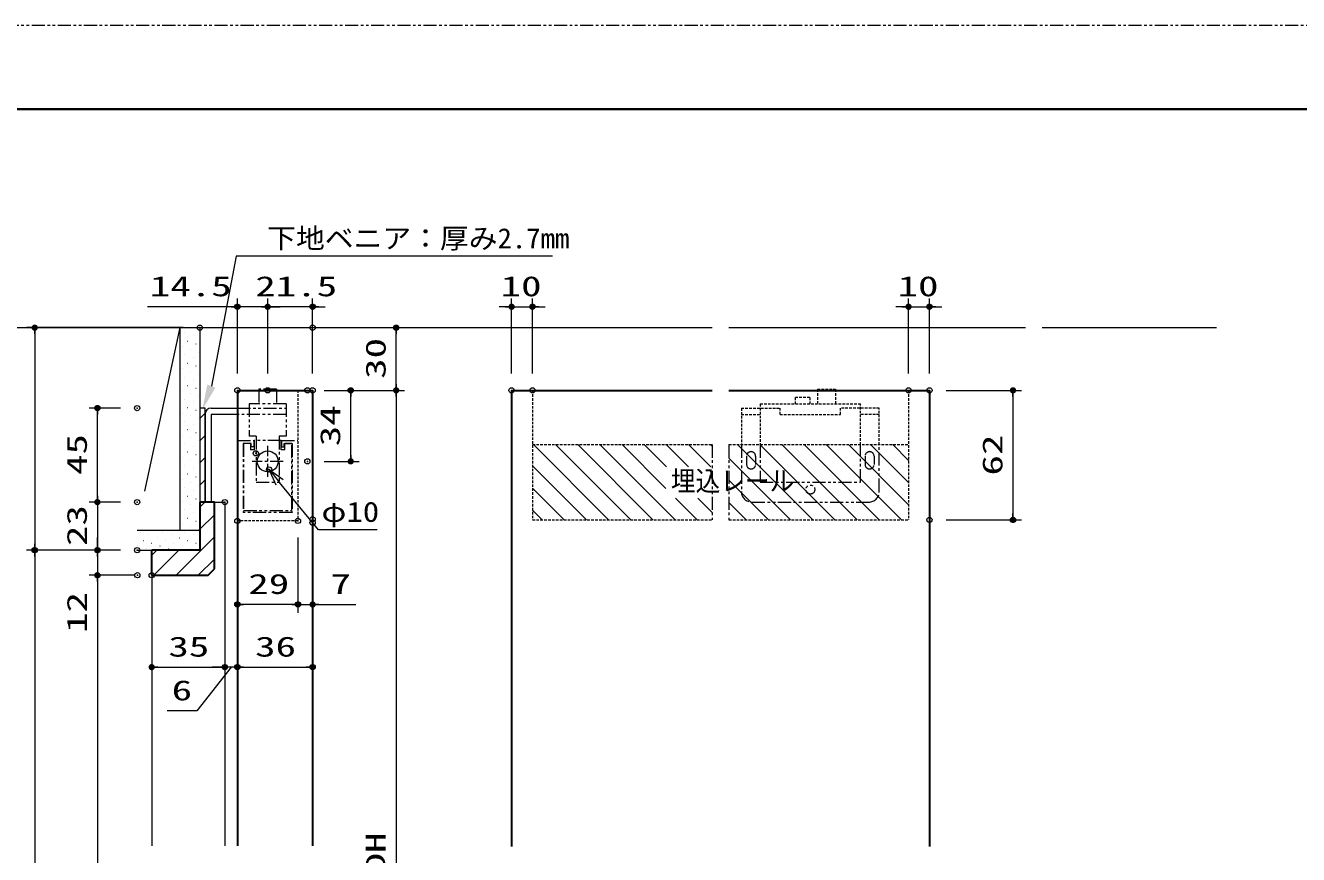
# Model space of a CAD drawing. Units: millimetres, scale not verified. Extents: x -1306 to 1306, y -607 to 607.
# Drawn here: x -872 to -263, y 197 to 594 of the extents above; entities that cross this region are included whole.
import ezdxf
from ezdxf.enums import TextEntityAlignment as Align

# ---------------------------------------------------------------- set-up
doc = ezdxf.new("R2010")
doc.units = ezdxf.units.MM
doc.header["$LTSCALE"] = 5
doc.header["$PDMODE"] = 32
doc.header["$PDSIZE"] = 2.5
for name, pattern in [('USER1', [2.5, 1.25, -0.25, 0.25, -0.25, 0.25, -0.25]), ('USER2', [0.375, 0.25, -0.125]), ('USER3', [2, 1.25, -0.25, 0.25, -0.25])]:
    doc.linetypes.add(name, pattern=pattern)
for name, color, linetype, lineweight in [('0-1_線(黄)', 2, 'Continuous', 15), ('0-3_陰線', 1, 'USER1', 9), ('0-B_点線(水)', 4, 'USER2', 9), ('0-C_中心線', 3, 'USER3', 9), ('0-D_線(白)', 7, 'Continuous', 30), ('1-0_線(水)', 4, 'Continuous', 9), ('1-1_寸法線', 3, 'Continuous', 13), ('1-2_ハッチング', 6, 'Continuous', 9), ('1-4_DEFPOINTS', 7, 'Continuous', 5), ('1-5_0', 3, 'Continuous', 25), ('1-8_図面枠', 7, 'Continuous', 35)]:
    doc.layers.add(name, color=color, linetype=linetype, lineweight=lineweight)
doc.styles.add('ＭＳ ゴシック', font='')
doc.styles.get('ＭＳ ゴシック').set_extended_font_data('MS Gothic')

# ---------------------------------------------------------------- blocks, each defined once
blk = doc.blocks.new('_DOT')
at = {"layer": '1-5_0'}
blk.add_line((-2.5, 0), (-5, 0), dxfattribs=at)
for points in [[(0, 0), (-2.5, 0), (-2.48, 0.313)], [(0, 0), (-2.48, -0.313), (-2.5, 0)], [(0, 0), (-2.48, 0.313), (-2.421, 0.622)], [(0, 0), (-2.421, -0.622), (-2.48, -0.313)], [(0, 0), (-2.421, 0.622), (-2.324, 0.92)], [(0, 0), (-2.324, -0.92), (-2.421, -0.622)], [(0, 0), (-2.324, 0.92), (-2.191, 1.204)], [(0, 0), (-2.191, -1.204), (-2.324, -0.92)], [(0, 0), (-2.191, 1.204), (-2.023, 1.469)], [(0, 0), (-2.023, -1.469), (-2.191, -1.204)], [(0, 0), (-2.023, 1.469), (-1.822, 1.711)], [(0, 0), (-1.822, -1.711), (-2.023, -1.469)], [(0, 0), (-1.822, 1.711), (-1.594, 1.926)], [(0, 0), (-1.594, -1.926), (-1.822, -1.711)], [(0, 0), (-1.594, 1.926), (-1.34, 2.111)], [(0, 0), (-1.34, -2.111), (-1.594, -1.926)], [(0, 0), (-1.34, 2.111), (-1.064, 2.262)], [(0, 0), (-1.064, -2.262), (-1.34, -2.111)], [(0, 0), (-1.064, 2.262), (-0.773, 2.378)], [(0, 0), (-0.773, -2.378), (-1.064, -2.262)], [(0, 0), (-0.773, 2.378), (-0.468, 2.456)], [(0, 0), (-0.468, -2.456), (-0.773, -2.378)], [(0, 0), (-0.468, 2.456), (-0.157, 2.495)], [(0, 0), (-0.157, -2.495), (-0.468, -2.456)], [(0, 0), (-0.157, 2.495), (0.157, 2.495)], [(0, 0), (0.157, -2.495), (-0.157, -2.495)], [(0, 0), (0.157, 2.495), (0.468, 2.456)], [(0, 0), (0.468, 2.456), (0.773, 2.378)], [(0, 0), (0.773, 2.378), (1.064, 2.262)], [(0, 0), (1.064, 2.262), (1.34, 2.111)], [(0, 0), (1.34, 2.111), (1.594, 1.926)], [(0, 0), (1.594, 1.926), (1.822, 1.711)], [(0, 0), (1.822, 1.711), (2.023, 1.469)], [(0, 0), (2.023, 1.469), (2.191, 1.204)], [(0, 0), (2.191, 1.204), (2.324, 0.92)], [(0, 0), (2.324, 0.92), (2.421, 0.622)], [(0, 0), (2.421, 0.622), (2.48, 0.313)], [(0, 0), (2.48, 0.313), (2.5, 0)], [(0, 0), (0.468, -2.456), (0.157, -2.495)], [(0, 0), (0.773, -2.378), (0.468, -2.456)], [(0, 0), (1.064, -2.262), (0.773, -2.378)], [(0, 0), (1.34, -2.111), (1.064, -2.262)], [(0, 0), (1.594, -1.926), (1.34, -2.111)], [(0, 0), (1.822, -1.711), (1.594, -1.926)], [(0, 0), (2.023, -1.469), (1.822, -1.711)], [(0, 0), (2.191, -1.204), (2.023, -1.469)], [(0, 0), (2.324, -0.92), (2.191, -1.204)], [(0, 0), (2.421, -0.622), (2.324, -0.92)], [(0, 0), (2.48, -0.313), (2.421, -0.622)], [(0, 0), (2.5, 0), (2.48, -0.313)]]:
    blk.add_solid(points, dxfattribs=at)
blk = doc.blocks.new('_Open30')
at = {"layer": '1-5_0', "lineweight": 9}
blk.add_line((0, 0), (-5, 0), dxfattribs=at)
blk.add_lwpolyline([(-5, 1.34), (0, 0), (-5, -1.34)], dxfattribs=at)

msp = doc.modelspace()

# ---------------------------------------------------------------- linework, layer by layer
at = {"layer": '0-1_線(黄)'}
for p, q in [((-1236.758, 449.347), (-543.541, 449.347)), ((-798.278, 449.347), (-815.278, 371.014)), ((-798.278, 449.347), (-798.278, 352.347)), ((-788.778, 449.347), (-788.778, 342.847)), ((-535.541, 449.347), (-393.541, 449.347)), ((-385.541, 449.347), (-302.083, 449.347)), ((-786.278, 410.847), (-788.778, 410.847)), ((-786.278, 365.847), (-786.278, 410.847)), ((-783.278, 410.847), (-770.778, 410.847)), ((-786.278, 407.847), (-786.278, 365.847)), ((-818.778, 352.347), (-788.778, 352.347)), ((-818.778, 342.847), (-788.778, 342.847))]:
    msp.add_line(p, q, dxfattribs=at)
msp.add_lwpolyline([(-770.778, 407.847), (-783.278, 407.847), (-783.278, 365.847)], dxfattribs=at)
msp.add_arc((-783.278, 407.847), 3, 90, 180, dxfattribs=at)
at = {"layer": '0-3_陰線', "color": 4}
msp.add_line((387.036, 594), (-1292.964, 594), dxfattribs=at)
at = {"layer": '0-3_陰線'}
for p, q in [((-752.028, 419.847), (-752.028, 412.847)), ((-747.478, 412.847), (-747.478, 397.347)), ((-761.778, 397.347), (-765.078, 397.347)), ((-761.778, 397.347), (-761.778, 375.347)), ((-750.778, 397.347), (-750.778, 375.347)), ((-747.478, 397.347), (-750.778, 397.347)), ((-770.778, 395.347), (-762.878, 395.347)), ((-770.778, 356.847), (-770.778, 395.347)), ((-764.478, 393.847), (-767.778, 393.847)), ((-764.478, 393.847), (-764.478, 390.847)), ((-762.678, 390.847), (-764.478, 390.847)), ((-749.878, 395.347), (-762.678, 395.347)), ((-762.678, 395.347), (-762.678, 390.847)), ((-749.878, 390.847), (-749.878, 395.347)), ((-748.078, 390.847), (-749.878, 390.847)), ((-749.678, 395.347), (-741.778, 395.347)), ((-744.778, 393.847), (-748.078, 393.847)), ((-748.078, 390.847), (-748.078, 393.847)), ((-543.541, 393.347), (-543.541, 357.347)), ((-535.541, 393.347), (-535.541, 357.347)), ((-529.542, 393.347), (-529.542, 370.847)), ((-463.542, 370.847), (-463.542, 393.347)), ((-527.042, 387.847), (-527.042, 383.847)), ((-522.742, 387.847), (-522.742, 383.847)), ((-470.342, 387.847), (-470.342, 383.847)), ((-466.042, 387.847), (-466.042, 383.847)), ((-761.778, 375.347), (-750.778, 375.347)), ((-524.542, 365.847), (-468.542, 365.847)), ((-744.578, 360.847), (-767.978, 360.847))]:
    msp.add_line(p, q, dxfattribs=at)
for points in [[(-752.028, 419.847), (-760.528, 419.847), (-760.528, 412.847)], [(-770.778, 410.847), (-747.478, 410.847), (-747.478, 407.847), (-770.778, 407.847)], [(-747.478, 412.847), (-765.078, 412.847), (-765.078, 397.347)], [(-762.878, 395.347), (-762.878, 392.347), (-764.178, 392.347), (-764.178, 393.847), (-767.978, 393.847), (-767.978, 360.847)], [(-767.778, 393.847), (-767.778, 361.847), (-744.778, 361.847), (-744.778, 393.847)], [(-749.678, 395.347), (-749.678, 392.347), (-748.378, 392.347), (-748.378, 393.847), (-744.578, 393.847), (-744.578, 360.847)], [(-520.542, 393.347), (-520.542, 375.347), (-472.542, 375.347), (-472.542, 393.347)]]:
    msp.add_lwpolyline(points, dxfattribs=at)
msp.add_circle((-496.542, 371.847), 2.15, dxfattribs=at)
for centre, radius, start, end in [((-524.892, 387.847), 2.15, 0, 180), ((-468.192, 387.847), 2.15, 0, 180), ((-524.892, 383.847), 2.15, 180, 0), ((-468.192, 383.847), 2.15, 180, 0), ((-524.542, 370.847), 5, 180, 270), ((-468.542, 370.847), 5, 270, 0)]:
    msp.add_arc(centre, radius, start, end, dxfattribs=at)
at = {"layer": '0-B_点線(水)'}
for p, q in [((-629.54, 419.347), (-629.54, 357.347)), ((-496.842, 415.847), (-496.842, 412.847)), ((-493.042, 419.847), (-493.042, 412.847)), ((-449.542, 419.347), (-449.542, 357.347)), ((-529.542, 410.847), (-511.042, 410.847)), ((-529.542, 410.847), (-529.542, 393.347)), ((-520.542, 412.847), (-472.542, 412.847)), ((-520.542, 412.847), (-520.542, 393.347)), ((-511.042, 407.847), (-511.042, 410.847)), ((-463.542, 410.847), (-482.042, 410.847)), ((-482.042, 407.847), (-482.042, 410.847)), ((-472.542, 393.347), (-472.542, 412.847)), ((-463.542, 393.347), (-463.542, 410.847)), ((-529.542, 407.847), (-520.542, 407.847)), ((-511.042, 407.847), (-482.042, 407.847)), ((-463.542, 407.847), (-472.542, 407.847)), ((-629.54, 393.347), (-543.541, 393.347)), ((-535.541, 393.347), (-449.542, 393.347)), ((-629.54, 357.347), (-543.541, 357.347)), ((-535.541, 357.347), (-449.542, 357.347))]:
    msp.add_line(p, q, dxfattribs=at)
for points in [[(-741.778, 419.347), (-741.778, 356.847), (-770.778, 356.847)], [(-496.842, 415.847), (-503.842, 415.847), (-503.842, 412.847)], [(-493.042, 419.847), (-484.542, 419.847), (-484.542, 412.847)]]:
    msp.add_lwpolyline(points, dxfattribs=at)
at = {"layer": '0-C_中心線'}
for p, q in [((-756.278, 377.912), (-756.278, 392.783)), ((-748.843, 385.347), (-763.713, 385.347))]:
    msp.add_line(p, q, dxfattribs=at)
at = {"layer": '0-D_線(白)'}
for p, q in [((-770.778, 419.347), (-770.778, 201.271)), ((-639.54, 419.347), (-639.54, 201.033)), ((-639.54, 419.347), (-543.541, 419.347)), ((-535.541, 419.347), (-439.542, 419.347)), ((-439.542, 419.347), (-439.542, 201.033)), ((-781.778, 365.847), (-788.778, 365.847)), ((-781.778, 333.847), (-781.778, 365.847)), ((-811.778, 330.847), (-811.778, 342.847)), ((-811.778, 330.847), (-784.778, 330.847)), ((-784.778, 330.847), (-781.778, 333.847))]:
    msp.add_line(p, q, dxfattribs=at)
for points in [[(-770.778, 419.347), (-734.778, 419.347), (-734.778, 201.271)], [(-788.778, 365.847), (-788.778, 342.847), (-811.778, 342.847)]]:
    msp.add_lwpolyline(points, dxfattribs=at)
at = {"layer": '1-0_線(水)'}
for p, q in [((-781.778, 365.847), (-776.778, 365.847)), ((-776.778, 365.847), (-776.778, 201.271)), ((-811.778, 330.847), (-811.778, 201.271))]:
    msp.add_line(p, q, dxfattribs=at)
msp.add_circle((-756.278, 385.347), 5, dxfattribs=at)
at = {"layer": '1-1_寸法線'}
for p, q in [((-770.778, 427.347), (-770.778, 463.347)), ((-756.278, 427.347), (-756.278, 463.347)), ((-756.278, 427.347), (-756.278, 463.347)), ((-734.778, 427.347), (-734.778, 463.347)), ((-639.54, 427.347), (-639.54, 463.347)), ((-629.54, 427.347), (-629.54, 463.347)), ((-449.542, 427.347), (-449.542, 463.347)), ((-439.542, 427.347), (-439.542, 463.347)), ((-773.778, 459.347), (-813.826, 459.347)), ((-756.278, 459.347), (-770.778, 459.347)), ((-759.278, 459.347), (-762.278, 459.347)), ((-734.778, 459.347), (-756.278, 459.347)), ((-753.278, 459.347), (-750.278, 459.347)), ((-731.778, 459.347), (-728.778, 459.347)), ((-642.54, 459.347), (-645.54, 459.347)), ((-639.54, 459.347), (-629.54, 459.347)), ((-626.54, 459.347), (-623.54, 459.347)), ((-452.542, 459.347), (-455.542, 459.347)), ((-449.542, 459.347), (-439.542, 459.347)), ((-436.542, 459.347), (-433.542, 459.347)), ((-796.778, 449.347), (-871.778, 449.347)), ((-867.778, 446.347), (-867.778, 345.847)), ((-726.778, 449.347), (-690.778, 449.347)), ((-694.778, 422.347), (-694.778, 446.347)), ((-729.278, 419.347), (-712.528, 419.347)), ((-726.778, 419.347), (-690.778, 419.347)), ((-726.778, 419.347), (-690.778, 419.347)), ((-716.528, 388.347), (-716.528, 416.347)), ((-694.778, 416.347), (-694.778, -19.653)), ((-431.542, 419.347), (-395.542, 419.347)), ((-399.542, 416.347), (-399.542, 360.347)), ((-826.778, 410.847), (-841.778, 410.847)), ((-837.778, 368.847), (-837.778, 407.847)), ((-729.278, 385.347), (-712.528, 385.347)), ((-837.778, 368.847), (-837.778, 371.847)), ((-826.778, 365.847), (-841.778, 365.847)), ((-826.778, 365.847), (-841.778, 365.847)), ((-837.778, 365.847), (-837.778, 342.847)), ((-776.778, 357.847), (-776.778, 282.847)), ((-776.778, 357.847), (-776.778, 282.847)), ((-431.542, 357.347), (-395.542, 357.347)), ((-837.778, 345.847), (-837.778, 348.847)), ((-770.778, 348.847), (-770.778, 312.847)), ((-770.778, 348.847), (-770.778, 282.847)), ((-770.778, 348.847), (-770.778, 282.847)), ((-741.778, 348.847), (-741.778, 312.847)), ((-741.778, 348.847), (-741.778, 312.847)), ((-734.778, 349.668), (-734.778, 312.847)), ((-734.778, 348.04), (-734.778, 282.847)), ((-826.778, 342.847), (-871.778, 342.847)), ((-826.778, 342.847), (-871.778, 342.847)), ((-826.778, 342.847), (-841.778, 342.847)), ((-826.778, 342.847), (-841.778, 342.847)), ((-837.778, 342.847), (-837.778, 330.847)), ((-867.778, 339.847), (-867.778, -27.653)), ((-837.778, 339.847), (-837.778, 336.847)), ((-826.658, 330.847), (-841.778, 330.847)), ((-819.778, 330.847), (-841.778, 330.847)), ((-837.778, 327.847), (-837.778, 302.086)), ((-837.778, 327.847), (-837.778, -27.653)), ((-811.778, 322.847), (-811.778, 282.847)), ((-744.778, 316.847), (-767.778, 316.847)), ((-744.778, 316.847), (-747.778, 316.847)), ((-741.778, 316.847), (-734.778, 316.847)), ((-731.778, 316.847), (-714.111, 316.847)), ((-808.778, 286.847), (-779.778, 286.847)), ((-779.778, 286.847), (-782.778, 286.847)), ((-770.778, 286.847), (-776.778, 286.847)), ((-770.778, 286.847), (-776.778, 286.847)), ((-767.778, 286.847), (-764.778, 286.847)), ((-767.778, 286.847), (-737.778, 286.847))]:
    msp.add_line(p, q, dxfattribs=at)
for points in [[(-619.884, 483.491), (-771.299, 483.491), (-783.216, 421.378)], [(-773.778, 286.847), (-790.122, 265.914), (-804.313, 265.914)]]:
    msp.add_lwpolyline(points, dxfattribs=at)
at = {"layer": '1-1_寸法線', "lineweight": 9}
msp.add_lwpolyline([(-703.875, 352.541), (-731.913, 352.541), (-750.542, 375.29)], dxfattribs=at)
at = {"layer": '1-1_寸法線'}
msp.add_solid([(-787.528, 410.18), (-785.16, 422.127), (-781.271, 420.629)], dxfattribs=at)
at = {"layer": '1-2_ハッチング'}
for p, q in [((-795.915, 446.931), (-795.865, 446.931)), ((-791.938, 445.606), (-791.888, 445.606)), ((-789.286, 448.257), (-789.236, 448.257)), ((-797.241, 440.302), (-797.191, 440.302)), ((-794.589, 442.954), (-794.539, 442.954)), ((-793.263, 438.976), (-793.213, 438.976)), ((-790.612, 441.628), (-790.562, 441.628)), ((-795.915, 436.325), (-795.865, 436.325)), ((-791.938, 434.999), (-791.888, 434.999)), ((-789.286, 437.651), (-789.236, 437.651)), ((-797.241, 429.696), (-797.191, 429.696)), ((-794.589, 432.347), (-794.539, 432.347)), ((-793.263, 428.37), (-793.213, 428.37)), ((-790.612, 431.021), (-790.562, 431.021)), ((-789.286, 427.044), (-789.236, 427.044)), ((-795.915, 425.718), (-795.865, 425.718)), ((-794.589, 421.741), (-794.539, 421.741)), ((-791.938, 424.392), (-791.888, 424.392)), ((-797.241, 419.089), (-797.191, 419.089)), ((-795.915, 415.112), (-795.865, 415.112)), ((-793.263, 417.763), (-793.213, 417.763)), ((-790.612, 420.415), (-790.562, 420.415)), ((-789.286, 416.437), (-789.236, 416.437)), ((-797.241, 408.482), (-797.191, 408.482)), ((-794.589, 411.134), (-794.539, 411.134)), ((-791.938, 413.786), (-791.888, 413.786)), ((-790.612, 409.808), (-790.562, 409.808)), ((-788.778, 405.849), (-786.278, 408.349)), ((-795.915, 404.505), (-795.865, 404.505)), ((-793.263, 407.157), (-793.213, 407.157)), ((-791.938, 403.179), (-791.888, 403.179)), ((-789.286, 405.831), (-789.236, 405.831)), ((-797.241, 397.876), (-797.191, 397.876)), ((-794.589, 400.528), (-794.539, 400.528)), ((-793.263, 396.55), (-793.213, 396.55)), ((-790.612, 399.202), (-790.562, 399.202)), ((-788.778, 395.242), (-786.278, 397.742)), ((-795.915, 393.898), (-795.865, 393.898)), ((-791.938, 392.573), (-791.888, 392.573)), ((-789.286, 395.224), (-789.236, 395.224)), ((-593.109, 357.347), (-629.109, 393.347)), ((-582.502, 357.347), (-618.502, 393.347)), ((-571.896, 357.347), (-607.896, 393.347)), ((-561.289, 357.347), (-597.289, 393.347)), ((-565.741, 372.406), (-586.683, 393.347)), ((-565.392, 382.663), (-576.076, 393.347)), ((-554.785, 382.663), (-565.469, 393.347)), ((-544.179, 382.663), (-554.863, 393.347)), ((-543.541, 392.632), (-544.256, 393.347)), ((-495.364, 357.347), (-531.364, 393.347)), ((-484.757, 357.347), (-520.757, 393.347)), ((-474.151, 357.347), (-510.151, 393.347)), ((-463.544, 357.347), (-499.544, 393.347)), ((-452.937, 357.347), (-488.937, 393.347)), ((-449.542, 364.559), (-478.331, 393.347)), ((-449.542, 375.165), (-467.724, 393.347)), ((-449.542, 385.772), (-457.118, 393.347)), ((-797.241, 387.269), (-797.191, 387.269)), ((-794.589, 389.921), (-794.539, 389.921)), ((-793.263, 385.943), (-793.213, 385.943)), ((-790.612, 388.595), (-790.562, 388.595)), ((-789.286, 384.618), (-789.236, 384.618)), ((-788.778, 384.636), (-786.278, 387.136)), ((-505.97, 357.347), (-535.541, 386.918)), ((-795.915, 383.292), (-795.865, 383.292)), ((-794.589, 379.314), (-794.539, 379.314)), ((-791.938, 381.966), (-791.888, 381.966)), ((-790.612, 377.988), (-790.562, 377.988)), ((-603.716, 357.347), (-629.54, 383.172)), ((-797.241, 376.663), (-797.191, 376.663)), ((-795.915, 372.685), (-795.865, 372.685)), ((-793.263, 375.337), (-793.213, 375.337)), ((-789.286, 374.011), (-789.236, 374.011)), ((-788.778, 374.029), (-786.278, 376.529)), ((-614.322, 357.347), (-629.54, 372.565)), ((-516.577, 357.347), (-535.541, 376.311)), ((-797.241, 366.056), (-797.191, 366.056)), ((-794.589, 368.708), (-794.539, 368.708)), ((-791.938, 371.359), (-791.888, 371.359)), ((-790.612, 367.382), (-790.562, 367.382)), ((-788.778, 363.422), (-786.353, 365.847)), ((-786.353, 365.847), (-786.278, 365.922)), ((-550.683, 357.347), (-560.998, 367.663)), ((-543.541, 360.812), (-550.392, 367.663)), ((-527.184, 357.347), (-535.541, 365.705)), ((-795.915, 362.079), (-795.865, 362.079)), ((-793.263, 364.73), (-793.213, 364.73)), ((-791.938, 360.753), (-791.888, 360.753)), ((-789.286, 363.404), (-789.236, 363.404)), ((-788.778, 352.816), (-781.778, 359.816)), ((-624.929, 357.347), (-629.54, 361.958)), ((-797.241, 355.449), (-797.191, 355.449)), ((-794.589, 358.101), (-794.539, 358.101)), ((-793.263, 354.124), (-793.213, 354.124)), ((-790.612, 356.775), (-790.562, 356.775)), ((-817.128, 351.472), (-817.078, 351.472)), ((-815.802, 347.494), (-815.752, 347.494)), ((-813.151, 350.146), (-813.101, 350.146)), ((-809.173, 348.82), (-809.123, 348.82)), ((-806.522, 351.472), (-806.472, 351.472)), ((-805.196, 347.494), (-805.146, 347.494)), ((-802.544, 350.146), (-802.494, 350.146)), ((-800.14, 330.847), (-781.778, 349.209)), ((-798.567, 348.82), (-798.517, 348.82)), ((-795.915, 351.472), (-795.865, 351.472)), ((-794.589, 347.494), (-794.539, 347.494)), ((-791.938, 350.146), (-791.888, 350.146)), ((-789.286, 352.798), (-789.236, 352.798)), ((-818.454, 344.843), (-818.404, 344.843)), ((-814.477, 343.517), (-814.427, 343.517)), ((-811.825, 346.169), (-811.775, 346.169)), ((-811.778, 340.422), (-809.353, 342.847)), ((-810.746, 330.847), (-798.746, 342.847)), ((-807.848, 344.843), (-807.798, 344.843)), ((-803.87, 343.517), (-803.82, 343.517)), ((-801.218, 346.169), (-801.168, 346.169)), ((-797.241, 344.843), (-797.191, 344.843)), ((-793.263, 343.517), (-793.213, 343.517)), ((-790.612, 346.169), (-790.562, 346.169)), ((-789.533, 330.847), (-781.778, 338.603))]:
    msp.add_line(p, q, dxfattribs=at)
at = {"layer": '1-4_DEFPOINTS'}
for p in [(-770.778, 459.347), (-734.778, 459.347), (-629.54, 459.347), (-439.542, 459.347), (-788.778, 449.347), (-734.778, 449.347), (-694.778, 449.347), (-770.778, 419.347), (-756.278, 419.347), (-737.278, 419.347), (-734.778, 419.347), (-734.778, 419.347), (-716.528, 419.347), (-639.54, 419.347), (-629.54, 419.347), (-449.542, 419.347), (-439.542, 419.347), (-439.542, 419.347), (-837.778, 410.847), (-818.778, 410.847), (-761.946, 389.216), (-737.278, 385.347), (-755.61, 381.479), (-818.778, 365.847), (-776.778, 365.847), (-770.778, 356.847), (-770.778, 356.847), (-741.778, 356.847), (-734.778, 357.668), (-734.778, 356.04), (-439.542, 357.347), (-399.542, 357.347), (-867.778, 342.847), (-837.778, 342.847), (-818.778, 342.847), (-837.778, 330.847), (-818.658, 330.847), (-811.778, 330.847), (-811.778, 330.847), (-770.778, 316.847), (-741.778, 316.847), (-776.778, 286.847), (-770.778, 286.847), (-734.778, 286.847)]:
    msp.add_point(p, dxfattribs=at)
at = {"layer": '1-8_図面枠'}
msp.add_lwpolyline([(-1252.964, -554), (347.036, -554), (347.036, 554), (-1252.964, 554)], close=True, dxfattribs=at)

# ---------------------------------------------------------------- block references
at = {"layer": '1-1_寸法線', "xscale": 0.6, "yscale": 0.6}
for p in [(-770.778, 459.347), (-756.278, 459.347), (-639.54, 459.347), (-449.542, 459.347), (-741.778, 316.847), (-741.778, 316.847), (-776.778, 286.847), (-776.778, 286.847), (-734.778, 286.847)]:
    msp.add_blockref('_DOT', p, dxfattribs=at)
at = {"layer": '1-1_寸法線'}
for name, p, xscale, yscale, rotation in [('_DOT', (-756.278, 459.347), 0.6, 0.6, 180), ('_DOT', (-734.778, 459.347), 0.6, 0.6, 180), ('_DOT', (-629.54, 459.347), 0.6, 0.6, 180), ('_DOT', (-439.542, 459.347), 0.6, 0.6, 180), ('_DOT', (-867.778, 449.347), 0.6, 0.6, 90), ('_DOT', (-694.778, 449.347), 0.6, 0.6, 90), ('_DOT', (-716.528, 419.347), 0.6, 0.6, 90), ('_DOT', (-694.778, 419.347), 0.6, 0.6, 270), ('_DOT', (-694.778, 419.347), 0.6, 0.6, 90), ('_DOT', (-399.542, 419.347), 0.6, 0.6, 90), ('_DOT', (-837.778, 410.847), 0.6, 0.6, 90), ('_DOT', (-716.528, 385.347), 0.6, 0.6, 270), ('_Open30', (-755.61, 381.479), 1.6, 1.6, 129.31389), ('_DOT', (-837.778, 365.847), 0.6, 0.6, 270), ('_DOT', (-837.778, 365.847), 0.6, 0.6, 270), ('_DOT', (-399.542, 357.347), 0.6, 0.6, 270), ('_DOT', (-867.778, 342.847), 0.6, 0.6, 270), ('_DOT', (-867.778, 342.847), 0.6, 0.6, 90), ('_DOT', (-837.778, 342.847), 0.6, 0.6, 270), ('_DOT', (-837.778, 342.847), 0.6, 0.6, 90), ('_DOT', (-837.778, 330.847), 0.6, 0.6, 90), ('_DOT', (-837.778, 330.847), 0.6, 0.6, 90), ('_DOT', (-770.778, 316.847), 0.6, 0.6, 180), ('_DOT', (-734.778, 316.847), 0.6, 0.6, 180), ('_DOT', (-811.778, 286.847), 0.6, 0.6, 180), ('_DOT', (-770.778, 286.847), 0.6, 0.6, 180), ('_DOT', (-770.778, 286.847), 0.6, 0.6, 180)]:
    msp.add_blockref(name, p, dxfattribs=dict(at, xscale=xscale, yscale=yscale, rotation=rotation))

# ---------------------------------------------------------------- texts
at = {"layer": '1-1_寸法線', "style": 'ＭＳ ゴシック'}
for s, height, width, p in [('下地ベニア：厚み2.7mm', 9.621, 1.05, (-756.499, 484.441)), ('14.5', 9.604, 1.5, (-812.683, 461.497)), ('21.5', 9.604, 1.5, (-762.195, 461.497)), ('10', 9.604, 1.5, (-644.778, 461.497)), ('10', 9.604, 1.5, (-454.78, 461.497)), ('埋込レール', 9.604, 0.9, (-563.241, 368.313)), ('φ10', 9.621, 1.2, (-730.542, 353.491)), ('29', 9.604, 1.5, (-765.564, 318.997)), ('7', 9.604, 1.5, (-726.207, 318.997)), ('35', 9.604, 1.5, (-803.802, 288.997)), ('36', 9.604, 1.5, (-762.302, 288.997)), ('6', 9.604, 1.5, (-802.217, 268.064))]:
    msp.add_text(s, height=height, dxfattribs=dict(at, width=width)).set_placement(p, align=Align.BOTTOM_LEFT)
at = {"layer": '1-1_寸法線', "style": 'ＭＳ ゴシック', "width": 1.5}
for s, p in [('30', (-696.928, 424.824)), ('34', (-718.678, 392.586)), ('45', (-839.928, 378.824)), ('62', (-401.692, 378.586)), ('23', (-839.928, 344.824)), ('12', (-839.928, 303.228)), ('DH', (-696.928, 188.109))]:
    msp.add_text(s, height=9.604, rotation=90, dxfattribs=at).set_placement(p, align=Align.BOTTOM_LEFT)

doc.saveas('drawing.dxf')
